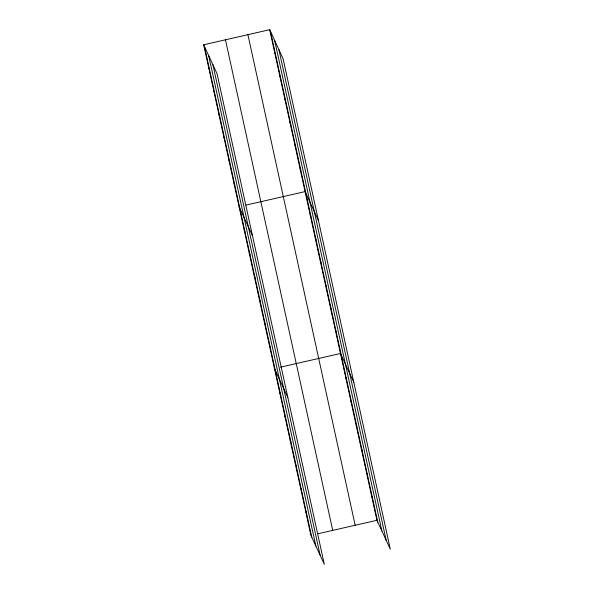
<?xml version="1.0" encoding="UTF-8"?>
<svg xmlns="http://www.w3.org/2000/svg" width="594" height="594" viewBox="0 0 594 594"><rect width="100%" height="100%" fill="white"/><g stroke="black" fill="none" stroke-linecap="round" stroke-linejoin="round"><path stroke-width="0.89" d="M203.69 44.773L217.062 73.715L324.309 564.3L310.937 535.357L203.69 44.773L269.691 29.7L283.063 58.643L390.31 549.227L376.938 520.285L269.691 29.7M246.05 205.078L305.086 191.595L318.458 220.537M280.568 367.166L340.481 353.489L353.853 382.425M317.901 533.768L376.938 520.285M274.747 52.829L275.542 54.544M279.804 75.958L280.598 77.673M284.86 99.079L285.655 100.802M289.917 122.208L290.711 123.931M294.973 145.337L295.767 147.06M300.029 168.466L300.824 170.181M310.142 214.724L310.937 216.439M315.199 237.845L315.993 239.568M320.255 260.974L321.05 262.697M325.312 284.103L326.106 285.825M330.368 307.232L331.162 308.947M335.424 330.361L336.211 332.076M208.739 67.902L209.534 69.617M213.795 91.031L214.59 92.746M345.686 377.316L346.48 379.031M218.852 114.159L219.646 115.875M350.898 401.143L351.693 402.858M223.908 137.281L224.703 139.003M356.103 424.97L356.897 426.692M228.965 160.41L229.759 162.132M361.315 448.804L362.11 450.519M234.021 183.539L234.816 185.254M366.52 472.631L367.315 474.346M239.078 206.667L252.45 235.61M371.733 496.458L372.527 498.173M244.134 229.796L244.928 231.512M249.19 252.925L249.985 254.64M254.247 276.047L255.041 277.769M259.303 299.176L260.098 300.898M264.36 322.304L265.154 324.02M269.416 345.433L270.211 347.148M274.473 368.562L287.845 397.497M279.677 392.389L280.472 394.104M284.89 416.216L285.684 417.938M290.095 440.043L290.889 441.765M295.307 463.877L296.102 465.592M300.512 487.704L301.307 489.419M305.724 511.531L306.519 513.246M278.913 49.658L386.159 540.243M274.636 40.399L381.883 530.984M270.485 31.415L377.732 522.007M247.913 34.675L355.16 525.259M225.468 39.798L332.714 530.383M212.904 64.731L320.151 555.316M208.635 55.472L315.874 546.064M204.477 46.488L311.724 537.08"/></g></svg>
